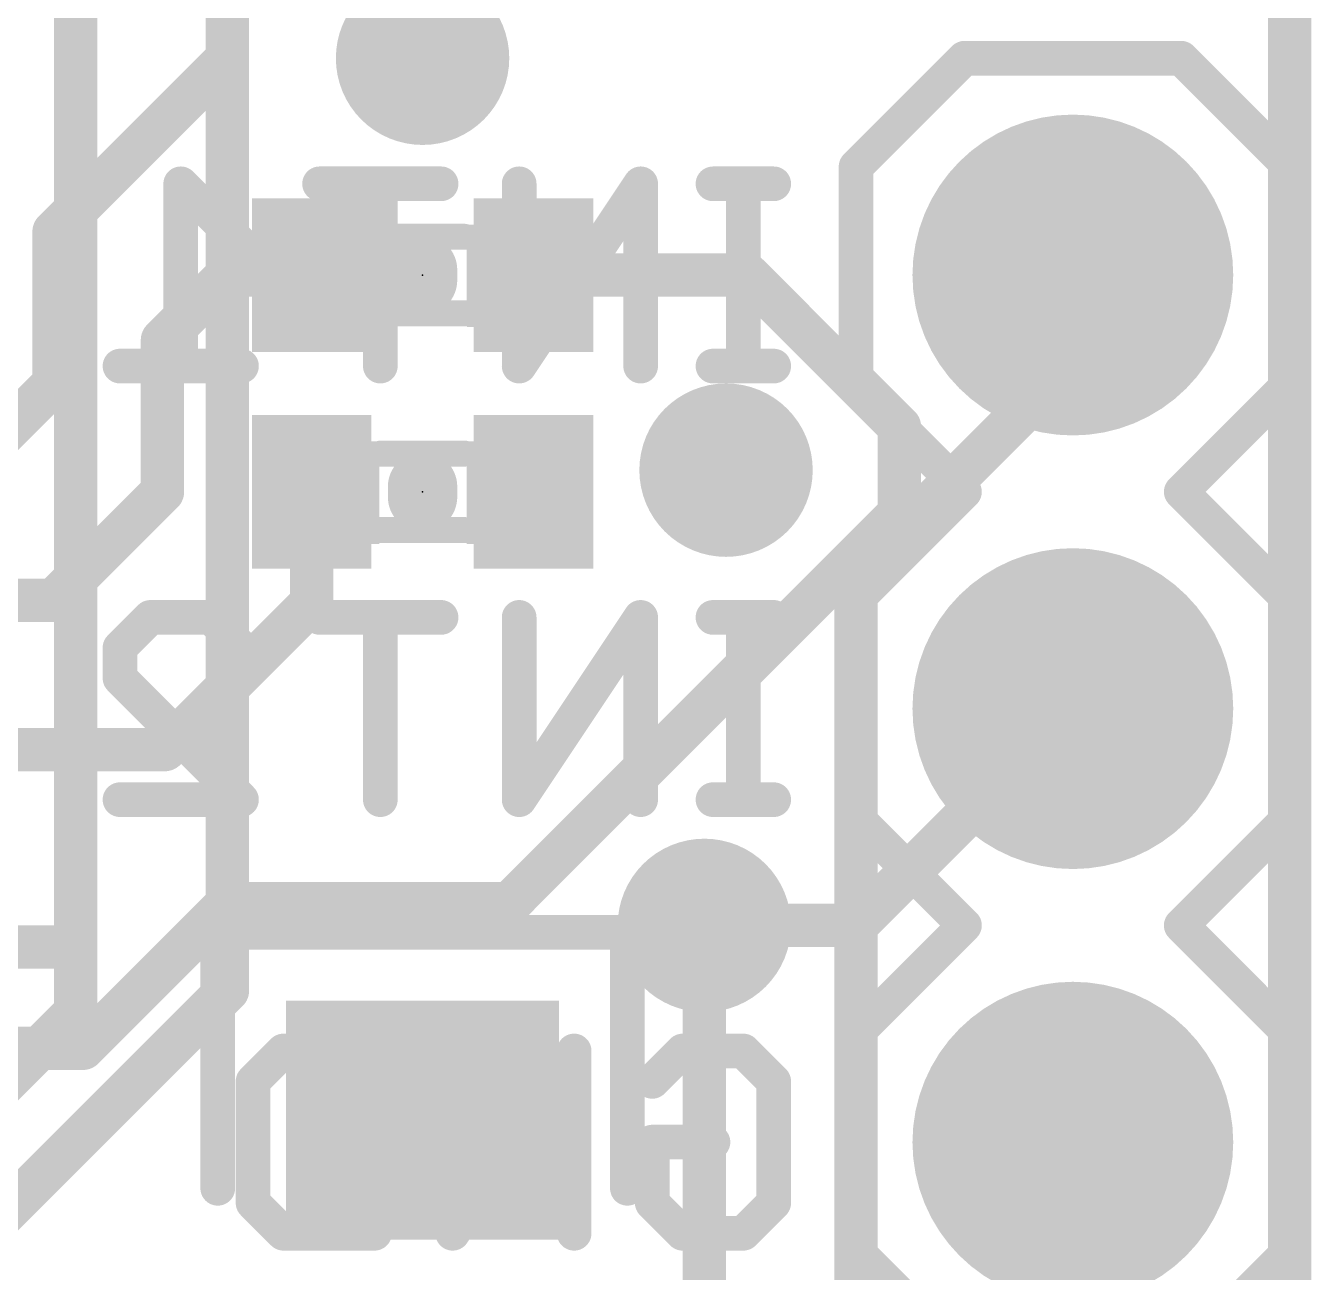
# Model space of a CAD drawing. Extents: x -10.2 to 20.4, y -5.1 to 20.4.
# Drawn here: x 12.91 to 20.45, y 8.13 to 15.43 of the extents above; entities that cross this region are included whole.
import ezdxf

# ---------------------------------------------------------------- set-up
doc = ezdxf.new("R2010")
doc.units = 0
for name, color, linetype in [('1', 12, 'CONTINUOUS'), ('16', 132, 'CONTINUOUS'), ('17', 110, 'CONTINUOUS'), ('18', 110, 'CONTINUOUS'), ('20', 53, 'CONTINUOUS'), ('21', 41, 'CONTINUOUS'), ('22', 40, 'CONTINUOUS'), ('23', 53, 'CONTINUOUS'), ('51', 53, 'CONTINUOUS')]:
    doc.layers.add(name, color=color, linetype=linetype)

# ---------------------------------------------------------------- blocks, each defined once
blk = doc.blocks.new('RECT')
blk.add_solid([(-0.5, -0.5), (0.5, -0.5), (-0.5, 0.5), (0.5, 0.5)])
blk = doc.blocks.new('ROUNDP')
at = {"const_width": 0.5}
blk.add_lwpolyline([(0, -0.25, 1), (0, 0.25, 1), (0, -0.25)], format="xyb", dxfattribs=at)
blk = doc.blocks.new('ROUNDV')
at = {"const_width": 0.5}
blk.add_lwpolyline([(0, -0.25, 1), (0, 0.25, 1), (0, -0.25)], format="xyb", dxfattribs=at)

msp = doc.modelspace()

# ---------------------------------------------------------------- linework, layer by layer
at = {"layer": '1', "const_width": 0.254}
for points in [[(20.32, 20.32), (20.32, 0)], [(13.081, 14.224), (14.097, 15.24)], [(13.081, 13.335), (13.081, 14.224)], [(13.716, 13.589), (14.097, 13.97)], [(14.097, 13.97), (14.59, 13.97)], [(17.145, 13.97), (15.89, 13.97)], [(18.034, 13.081), (17.145, 13.97)], [(13.716, 12.7), (13.716, 13.589)], [(12.319, 12.573), (13.081, 13.335)], [(18.034, 12.573), (18.034, 13.081)], [(13.081, 12.065), (13.716, 12.7)], [(14.59, 12.05), (14.59, 12.7)], [(15.748, 10.287), (18.034, 12.573)], [(11.557, 12.065), (13.081, 12.065)], [(13.73, 11.19), (14.59, 12.05)], [(17.78, 10.16), (19.05, 11.43)], [(11.81, 11.19), (13.73, 11.19)], [(13.25, 9.44), (14.097, 10.287)], [(14.097, 10.287), (15.748, 10.287)], [(16.891, 10.16), (17.78, 10.16)], [(12.46, 9.44), (13.25, 9.44)]]:
    msp.add_lwpolyline(points, dxfattribs=at)
at = {"layer": '1', "const_width": 0.127}
for points in [[(14.1419, 15.1951, 1), (14.0521, 15.2849)], [(13.1445, 14.224, 1), (13.0175, 14.224)], [(13.0361, 14.2689, 1), (13.1259, 14.1791)], [(14.097, 14.0335, 1), (14.097, 13.9065)], [(14.1419, 13.9251, 1), (14.0521, 14.0149)], [(14.59, 13.9065, 1), (14.59, 14.0335)], [(15.89, 14.0335, 1), (15.89, 13.9065)], [(17.1899, 14.0149, 1), (17.1001, 13.9251)], [(17.145, 13.9065, 1), (17.145, 14.0335)], [(13.7795, 13.589, 1), (13.6525, 13.589)], [(13.6711, 13.6339, 1), (13.7609, 13.5441)], [(13.1259, 13.2901, 1), (13.0361, 13.3799)], [(13.0175, 13.335, 1), (13.1445, 13.335)], [(18.0975, 13.081, 1), (17.9705, 13.081)], [(17.9891, 13.0361, 1), (18.0789, 13.1259)], [(13.7609, 12.6551, 1), (13.6711, 12.7449)], [(14.6535, 12.7, 1), (14.5265, 12.7)], [(13.6525, 12.7, 1), (13.7795, 12.7)], [(18.0789, 12.5281, 1), (17.9891, 12.6179)], [(17.9705, 12.573, 1), (18.0975, 12.573)], [(13.0361, 12.1099, 1), (13.1259, 12.0201)], [(13.081, 12.0015, 1), (13.081, 12.1285)], [(14.6349, 12.0051, 1), (14.5451, 12.0949)], [(14.5265, 12.05, 1), (14.6535, 12.05)], [(19.0949, 11.3851, 1), (19.0051, 11.4749)], [(13.6851, 11.2349, 1), (13.7749, 11.1451)], [(13.73, 11.1265, 1), (13.73, 11.2535)], [(14.097, 10.3505, 1), (14.097, 10.2235)], [(14.1419, 10.2421, 1), (14.0521, 10.3319)], [(15.7031, 10.3319, 1), (15.7929, 10.2421)], [(15.748, 10.2235, 1), (15.748, 10.3505)], [(16.891, 10.2235, 1), (16.891, 10.0965)], [(17.7351, 10.2049, 1), (17.8249, 10.1151)], [(17.78, 10.0965, 1), (17.78, 10.2235)], [(13.25, 9.3765, 1), (13.25, 9.5035)], [(13.2051, 9.4849, 1), (13.2949, 9.3951)]]:
    msp.add_lwpolyline(points, format="xyb", dxfattribs=at)
at = {"layer": '16', "const_width": 0.254}
for points in [[(20.32, 20.32), (20.32, 0)], [(14.097, 9.779), (14.097, 16.383)], [(13.208, 10.033), (13.208, 16.002)], [(19.05, 13.462), (19.05, 13.97)], [(17.78, 12.192), (19.05, 13.462)], [(17.78, 6.731), (17.78, 12.192)], [(16.891, 6.731), (16.891, 10.16)], [(13.208, 10.033), (9.525, 10.033)], [(13.208, 9.652), (13.208, 10.033)], [(11.811, 7.493), (14.097, 9.779)], [(11.176, 7.62), (13.208, 9.652)]]:
    msp.add_lwpolyline(points, dxfattribs=at)
at = {"layer": '16', "const_width": 0.127}
for points in [[(19.1135, 13.97, 1), (18.9865, 13.97)], [(19.0949, 13.4171, 1), (19.0051, 13.5069)], [(18.9865, 13.462, 1), (19.1135, 13.462)], [(17.8435, 12.192, 1), (17.7165, 12.192)], [(17.7351, 12.2369, 1), (17.8249, 12.1471)], [(16.9545, 10.16, 1), (16.8275, 10.16)], [(13.2715, 10.033, 1), (13.1445, 10.033)], [(13.1445, 10.033, 1), (13.2715, 10.033)], [(13.208, 9.9695, 1), (13.208, 10.0965)], [(14.1419, 9.7341, 1), (14.0521, 9.8239)], [(14.0335, 9.779, 1), (14.1605, 9.779)], [(13.2529, 9.6071, 1), (13.1631, 9.6969)], [(13.1445, 9.652, 1), (13.2715, 9.652)]]:
    msp.add_lwpolyline(points, format="xyb", dxfattribs=at)
at = {"layer": '20', "const_width": 0.254}
msp.add_lwpolyline([(20.32, 20.32), (20.32, 0)], dxfattribs=at)
at = {"layer": '21'}
for points, const_width in [([(17.78, 14.605), (18.415, 15.24)], 0.2032), ([(18.415, 15.24), (19.685, 15.24)], 0.2032), ([(19.685, 15.24), (20.32, 14.605)], 0.2032), ([(17.78, 13.335), (17.78, 14.605)], 0.2032), ([(20.32, 14.605), (20.32, 13.335)], 0.2032), ([(15.24, 14.0005), (15.24, 13.9395)], 0.4064), ([(17.78, 13.335), (18.415, 12.7)], 0.2032), ([(19.685, 12.7), (20.32, 13.335)], 0.2032), ([(15.24, 12.7305), (15.24, 12.6695)], 0.4064), ([(17.78, 12.065), (18.415, 12.7)], 0.2032), ([(19.685, 12.7), (20.32, 12.065)], 0.2032), ([(17.78, 10.795), (17.78, 12.065)], 0.2032), ([(20.32, 12.065), (20.32, 10.795)], 0.2032), ([(18.415, 10.16), (17.78, 10.795)], 0.2032), ([(20.32, 10.795), (19.685, 10.16)], 0.2032), ([(17.78, 9.525), (18.415, 10.16)], 0.2032), ([(19.685, 10.16), (20.32, 9.525)], 0.2032), ([(14.04, 8.62), (14.04, 10.12)], 0.2032), ([(14.04, 10.12), (16.44, 10.12)], 0.2032), ([(16.44, 10.12), (16.44, 8.62)], 0.2032), ([(17.78, 8.255), (17.78, 9.525)], 0.2032), ([(20.32, 9.525), (20.32, 8.255)], 0.2032), ([(18.415, 7.62), (17.78, 8.255)], 0.2032), ([(20.32, 8.255), (19.685, 7.62)], 0.2032)]:
    msp.add_lwpolyline(points, dxfattribs=dict(at, const_width=const_width))
for points, const_width in [([(18.415, 15.2908, 1), (18.415, 15.1892)], 0.1016), ([(18.4509, 15.2041, 1), (18.3791, 15.2759)], 0.1016), ([(19.7209, 15.2759, 1), (19.6491, 15.2041)], 0.1016), ([(19.685, 15.1892, 1), (19.685, 15.2908)], 0.1016), ([(17.8308, 14.605, 1), (17.7292, 14.605)], 0.1016), ([(17.7441, 14.6409, 1), (17.8159, 14.5691)], 0.1016), ([(20.3708, 14.605, 1), (20.2692, 14.605)], 0.1016), ([(20.2841, 14.5691, 1), (20.3559, 14.6409)], 0.1016), ([(15.3416, 14.0005, 1), (15.1384, 14.0005)], 0.2032), ([(15.1384, 13.9395, 1), (15.3416, 13.9395)], 0.2032), ([(17.8159, 13.3709, 1), (17.7441, 13.2991)], 0.1016), ([(20.3559, 13.2991, 1), (20.2841, 13.3709)], 0.1016), ([(17.7292, 13.335, 1), (17.8308, 13.335)], 0.1016), ([(20.2692, 13.335, 1), (20.3708, 13.335)], 0.1016), ([(15.3416, 12.7305, 1), (15.1384, 12.7305)], 0.2032), ([(15.1384, 12.6695, 1), (15.3416, 12.6695)], 0.2032), ([(18.4509, 12.6641, 1), (18.3791, 12.7359)], 0.1016), ([(18.3791, 12.6641, 1), (18.4509, 12.7359)], 0.1016), ([(19.7209, 12.7359, 1), (19.6491, 12.6641)], 0.1016), ([(19.6491, 12.7359, 1), (19.7209, 12.6641)], 0.1016), ([(17.8308, 12.065, 1), (17.7292, 12.065)], 0.1016), ([(17.7441, 12.1009, 1), (17.8159, 12.0291)], 0.1016), ([(20.3708, 12.065, 1), (20.2692, 12.065)], 0.1016), ([(20.2841, 12.0291, 1), (20.3559, 12.1009)], 0.1016), ([(17.8159, 10.8309, 1), (17.7441, 10.7591)], 0.1016), ([(20.3559, 10.7591, 1), (20.2841, 10.8309)], 0.1016), ([(17.7292, 10.795, 1), (17.8308, 10.795)], 0.1016), ([(20.2692, 10.795, 1), (20.3708, 10.795)], 0.1016), ([(18.4509, 10.1241, 1), (18.3791, 10.1959)], 0.1016), ([(18.3791, 10.1241, 1), (18.4509, 10.1959)], 0.1016), ([(19.7209, 10.1959, 1), (19.6491, 10.1241)], 0.1016), ([(19.6491, 10.1959, 1), (19.7209, 10.1241)], 0.1016), ([(14.0908, 10.12, 1), (13.9892, 10.12)], 0.1016), ([(14.04, 10.1708, 1), (14.04, 10.0692)], 0.1016), ([(16.4908, 10.12, 1), (16.3892, 10.12)], 0.1016), ([(16.44, 10.0692, 1), (16.44, 10.1708)], 0.1016), ([(17.8308, 9.525, 1), (17.7292, 9.525)], 0.1016), ([(17.7441, 9.5609, 1), (17.8159, 9.4891)], 0.1016), ([(20.3708, 9.525, 1), (20.2692, 9.525)], 0.1016), ([(20.2841, 9.4891, 1), (20.3559, 9.5609)], 0.1016), ([(13.9892, 8.62, 1), (14.0908, 8.62)], 0.1016), ([(16.3892, 8.62, 1), (16.4908, 8.62)], 0.1016), ([(17.8159, 8.2909, 1), (17.7441, 8.2191)], 0.1016), ([(17.7292, 8.255, 1), (17.8308, 8.255)], 0.1016), ([(20.2692, 8.255, 1), (20.3708, 8.255)], 0.1016), ([(20.3559, 8.2191, 1), (20.2841, 8.2909)], 0.1016)]:
    msp.add_lwpolyline(points, format="xyb", dxfattribs=dict(at, const_width=const_width))
at = {"layer": '22', "const_width": 0.2032}
for points in [[(14.179, 14.1484), (13.8231, 14.5043)], [(13.8231, 14.5043), (13.8231, 13.4366)], [(15.3484, 14.5043), (14.6366, 14.5043)], [(14.9925, 13.4366), (14.9925, 14.5043)], [(16.5178, 14.5043), (15.806, 13.4366)], [(15.806, 13.4366), (15.806, 14.5043)], [(16.5178, 13.4366), (16.5178, 14.5043)], [(17.2974, 14.5043), (16.9415, 14.5043)], [(17.1195, 13.4366), (17.1195, 14.5043)], [(14.179, 13.4366), (13.4672, 13.4366)], [(17.2974, 13.4366), (16.9415, 13.4366)], [(13.4672, 11.7864), (13.6452, 11.9643)], [(13.6452, 11.9643), (14.0011, 11.9643)], [(14.0011, 11.9643), (14.179, 11.7864)], [(15.3484, 11.9643), (14.6366, 11.9643)], [(14.9925, 10.8966), (14.9925, 11.9643)], [(16.5178, 11.9643), (15.806, 10.8966)], [(15.806, 10.8966), (15.806, 11.9643)], [(16.5178, 10.8966), (16.5178, 11.9643)], [(17.2974, 11.9643), (16.9415, 11.9643)], [(17.1195, 10.8966), (17.1195, 11.9643)], [(13.4672, 11.6084), (13.4672, 11.7864)], [(14.179, 10.8966), (13.4672, 11.6084)], [(13.4672, 10.8966), (14.179, 10.8966)], [(17.2974, 10.8966), (16.9415, 10.8966)], [(14.2468, 9.2464), (14.4248, 9.4243)], [(14.4248, 9.4243), (14.9586, 9.4243)], [(14.9586, 9.4243), (14.9586, 8.3566)], [(16.128, 9.4243), (15.4162, 8.3566)], [(15.4162, 8.3566), (15.4162, 9.4243)], [(16.128, 8.3566), (16.128, 9.4243)], [(16.5856, 9.2464), (16.7635, 9.4243)], [(16.7635, 9.4243), (17.1195, 9.4243)], [(17.1195, 9.4243), (17.2974, 9.2464)], [(14.2468, 8.5346), (14.2468, 9.2464)], [(17.2974, 9.2464), (17.2974, 8.5346)], [(16.5856, 8.5346), (16.5856, 8.8905)], [(16.5856, 8.8905), (16.9415, 8.8905)], [(14.4248, 8.3566), (14.2468, 8.5346)], [(16.7635, 8.3566), (16.5856, 8.5346)], [(17.2974, 8.5346), (17.1195, 8.3566)], [(14.9586, 8.3566), (14.4248, 8.3566)], [(17.1195, 8.3566), (16.7635, 8.3566)]]:
    msp.add_lwpolyline(points, dxfattribs=at)
at = {"layer": '22', "const_width": 0.1016}
for points in [[(13.859, 14.5402, 1), (13.7872, 14.4684)], [(13.8739, 14.5043, 1), (13.7723, 14.5043)], [(14.6366, 14.5551, 1), (14.6366, 14.4535)], [(15.0433, 14.5043, 1), (14.9417, 14.5043)], [(15.3484, 14.4535, 1), (15.3484, 14.5551)], [(15.8568, 14.5043, 1), (15.7552, 14.5043)], [(16.5686, 14.5043, 1), (16.467, 14.5043)], [(16.5601, 14.4761, 1), (16.4755, 14.5325)], [(16.9415, 14.5551, 1), (16.9415, 14.4535)], [(17.1702, 14.5043, 1), (17.0687, 14.5043)], [(17.2974, 14.4535, 1), (17.2974, 14.5551)], [(14.1431, 14.1125, 1), (14.2149, 14.1843)], [(13.4672, 13.4874, 1), (13.4672, 13.3858)], [(13.7723, 13.4366, 1), (13.8739, 13.4366)], [(14.179, 13.3858, 1), (14.179, 13.4874)], [(14.9417, 13.4366, 1), (15.0433, 13.4366)], [(15.7637, 13.4648, 1), (15.8483, 13.4084)], [(15.7552, 13.4366, 1), (15.8568, 13.4366)], [(16.467, 13.4366, 1), (16.5686, 13.4366)], [(16.9415, 13.4874, 1), (16.9415, 13.3858)], [(17.0687, 13.4366, 1), (17.1702, 13.4366)], [(17.2974, 13.3858, 1), (17.2974, 13.4874)], [(13.6452, 12.0151, 1), (13.6452, 11.9135)], [(13.6811, 11.9284, 1), (13.6092, 12.0002)], [(14.037, 12.0002, 1), (13.9651, 11.9284)], [(14.0011, 11.9135, 1), (14.0011, 12.0151)], [(14.6366, 12.0151, 1), (14.6366, 11.9135)], [(15.0433, 11.9643, 1), (14.9417, 11.9643)], [(15.3484, 11.9135, 1), (15.3484, 12.0151)], [(15.8568, 11.9643, 1), (15.7552, 11.9643)], [(16.5686, 11.9643, 1), (16.467, 11.9643)], [(16.5601, 11.9361, 1), (16.4755, 11.9925)], [(16.9415, 12.0151, 1), (16.9415, 11.9135)], [(17.1702, 11.9643, 1), (17.0687, 11.9643)], [(17.2974, 11.9135, 1), (17.2974, 12.0151)], [(13.518, 11.7864, 1), (13.4164, 11.7864)], [(13.4313, 11.8223, 1), (13.5031, 11.7504)], [(14.1431, 11.7504, 1), (14.2149, 11.8223)], [(13.5031, 11.6443, 1), (13.4313, 11.5725)], [(13.4164, 11.6084, 1), (13.518, 11.6084)], [(13.4672, 10.9474, 1), (13.4672, 10.8458)], [(14.179, 10.8458, 1), (14.179, 10.9474)], [(16.9415, 10.9474, 1), (16.9415, 10.8458)], [(17.2974, 10.8458, 1), (17.2974, 10.9474)], [(14.1431, 10.8607, 1), (14.2149, 10.9325)], [(14.9417, 10.8966, 1), (15.0433, 10.8966)], [(15.7637, 10.9248, 1), (15.8483, 10.8684)], [(15.7552, 10.8966, 1), (15.8568, 10.8966)], [(16.467, 10.8966, 1), (16.5686, 10.8966)], [(17.0687, 10.8966, 1), (17.1702, 10.8966)], [(14.4248, 9.4751, 1), (14.4248, 9.3735)], [(14.4607, 9.3884, 1), (14.3888, 9.4602)], [(15.0094, 9.4243, 1), (14.9078, 9.4243)], [(14.9586, 9.3735, 1), (14.9586, 9.4751)], [(15.467, 9.4243, 1), (15.3654, 9.4243)], [(16.1788, 9.4243, 1), (16.0772, 9.4243)], [(16.1703, 9.3961, 1), (16.0857, 9.4525)], [(16.7635, 9.4751, 1), (16.7635, 9.3735)], [(16.7995, 9.3884, 1), (16.7276, 9.4602)], [(17.1554, 9.4602, 1), (17.0835, 9.3884)], [(17.1195, 9.3735, 1), (17.1195, 9.4751)], [(14.2976, 9.2464, 1), (14.196, 9.2464)], [(17.3482, 9.2464, 1), (17.2466, 9.2464)], [(14.2109, 9.2823, 1), (14.2827, 9.2104)], [(16.5497, 9.2823, 1), (16.6215, 9.2104)], [(17.2615, 9.2104, 1), (17.3333, 9.2823)], [(16.6364, 8.8905, 1), (16.5348, 8.8905)], [(16.5856, 8.9413, 1), (16.5856, 8.8397)], [(16.9415, 8.8397, 1), (16.9415, 8.9413)], [(14.2827, 8.5705, 1), (14.2109, 8.4986)], [(16.6215, 8.5705, 1), (16.5497, 8.4986)], [(17.3333, 8.4986, 1), (17.2615, 8.5705)], [(14.196, 8.5346, 1), (14.2976, 8.5346)], [(16.5348, 8.5346, 1), (16.6364, 8.5346)], [(17.2466, 8.5346, 1), (17.3482, 8.5346)], [(14.4248, 8.4074, 1), (14.4248, 8.3058)], [(14.3888, 8.3207, 1), (14.4607, 8.3925)], [(14.9586, 8.3058, 1), (14.9586, 8.4074)], [(16.7635, 8.4074, 1), (16.7635, 8.3058)], [(16.7276, 8.3207, 1), (16.7995, 8.3925)], [(17.0835, 8.3925, 1), (17.1554, 8.3207)], [(17.1195, 8.3058, 1), (17.1195, 8.4074)], [(14.9078, 8.3566, 1), (15.0094, 8.3566)], [(15.3739, 8.3848, 1), (15.4585, 8.3284)], [(15.3654, 8.3566, 1), (15.467, 8.3566)], [(16.0772, 8.3566, 1), (16.1788, 8.3566)]]:
    msp.add_lwpolyline(points, format="xyb", dxfattribs=at)
at = {"layer": '23'}
for p in [(15.24, 13.97), (15.24, 12.7)]:
    msp.add_point(p, dxfattribs=at)
at = {"layer": '51', "const_width": 0.1524}
for points in [[(14.995, 14.194), (15.485, 14.194)], [(15.485, 13.746), (14.995, 13.746)], [(14.995, 12.924), (15.485, 12.924)], [(15.485, 12.476), (14.995, 12.476)]]:
    msp.add_lwpolyline(points, dxfattribs=at)
at = {"layer": '51', "const_width": 0.0762}
for points in [[(14.995, 14.2321, 1), (14.995, 14.1559)], [(15.485, 14.1559, 1), (15.485, 14.2321)], [(14.995, 13.7841, 1), (14.995, 13.7079)], [(15.485, 13.7079, 1), (15.485, 13.7841)], [(14.995, 12.9621, 1), (14.995, 12.8859)], [(15.485, 12.8859, 1), (15.485, 12.9621)], [(14.995, 12.5141, 1), (14.995, 12.4379)], [(15.485, 12.4379, 1), (15.485, 12.5141)]]:
    msp.add_lwpolyline(points, format="xyb", dxfattribs=at)

# ---------------------------------------------------------------- block references
at = {"layer": '1'}
for p, xscale, yscale in [((14.59, 13.97), 0.7, 0.9), ((15.89, 13.97), 0.7, 0.9), ((14.59, 12.7), 0.7, 0.9), ((15.89, 12.7), 0.7, 0.9), ((15.24, 9.02), 1.6, 1.4)]:
    msp.add_blockref('RECT', p, dxfattribs=dict(at, xscale=xscale, yscale=yscale))
at = {"layer": '17', "xscale": 1.8796, "yscale": 1.8796, "rotation": 180}
for p in [(19.05, 13.97), (19.05, 13.97), (19.05, 11.43), (19.05, 11.43), (19.05, 8.89), (19.05, 8.89)]:
    msp.add_blockref('ROUNDP', p, dxfattribs=at)
at = {"layer": '18', "xscale": 1.016, "yscale": 1.016}
for p in [(15.24, 15.24), (15.24, 15.24), (17.018, 12.827), (17.018, 12.827), (16.891, 10.16), (16.891, 10.16)]:
    msp.add_blockref('ROUNDV', p, dxfattribs=at)
at = {"layer": '51', "xscale": 0.3, "yscale": 0.5999}
for p in [(14.836, 13.9652), (15.6488, 13.9652), (14.836, 12.6951), (15.6488, 12.6951)]:
    msp.add_blockref('RECT', p, dxfattribs=at)
at = {"layer": '51', "xscale": 0.508, "yscale": 0.508, "rotation": 90}
for p in [(19.05, 13.97), (19.05, 11.43), (19.05, 8.89)]:
    msp.add_blockref('RECT', p, dxfattribs=at)

doc.saveas('drawing.dxf')
